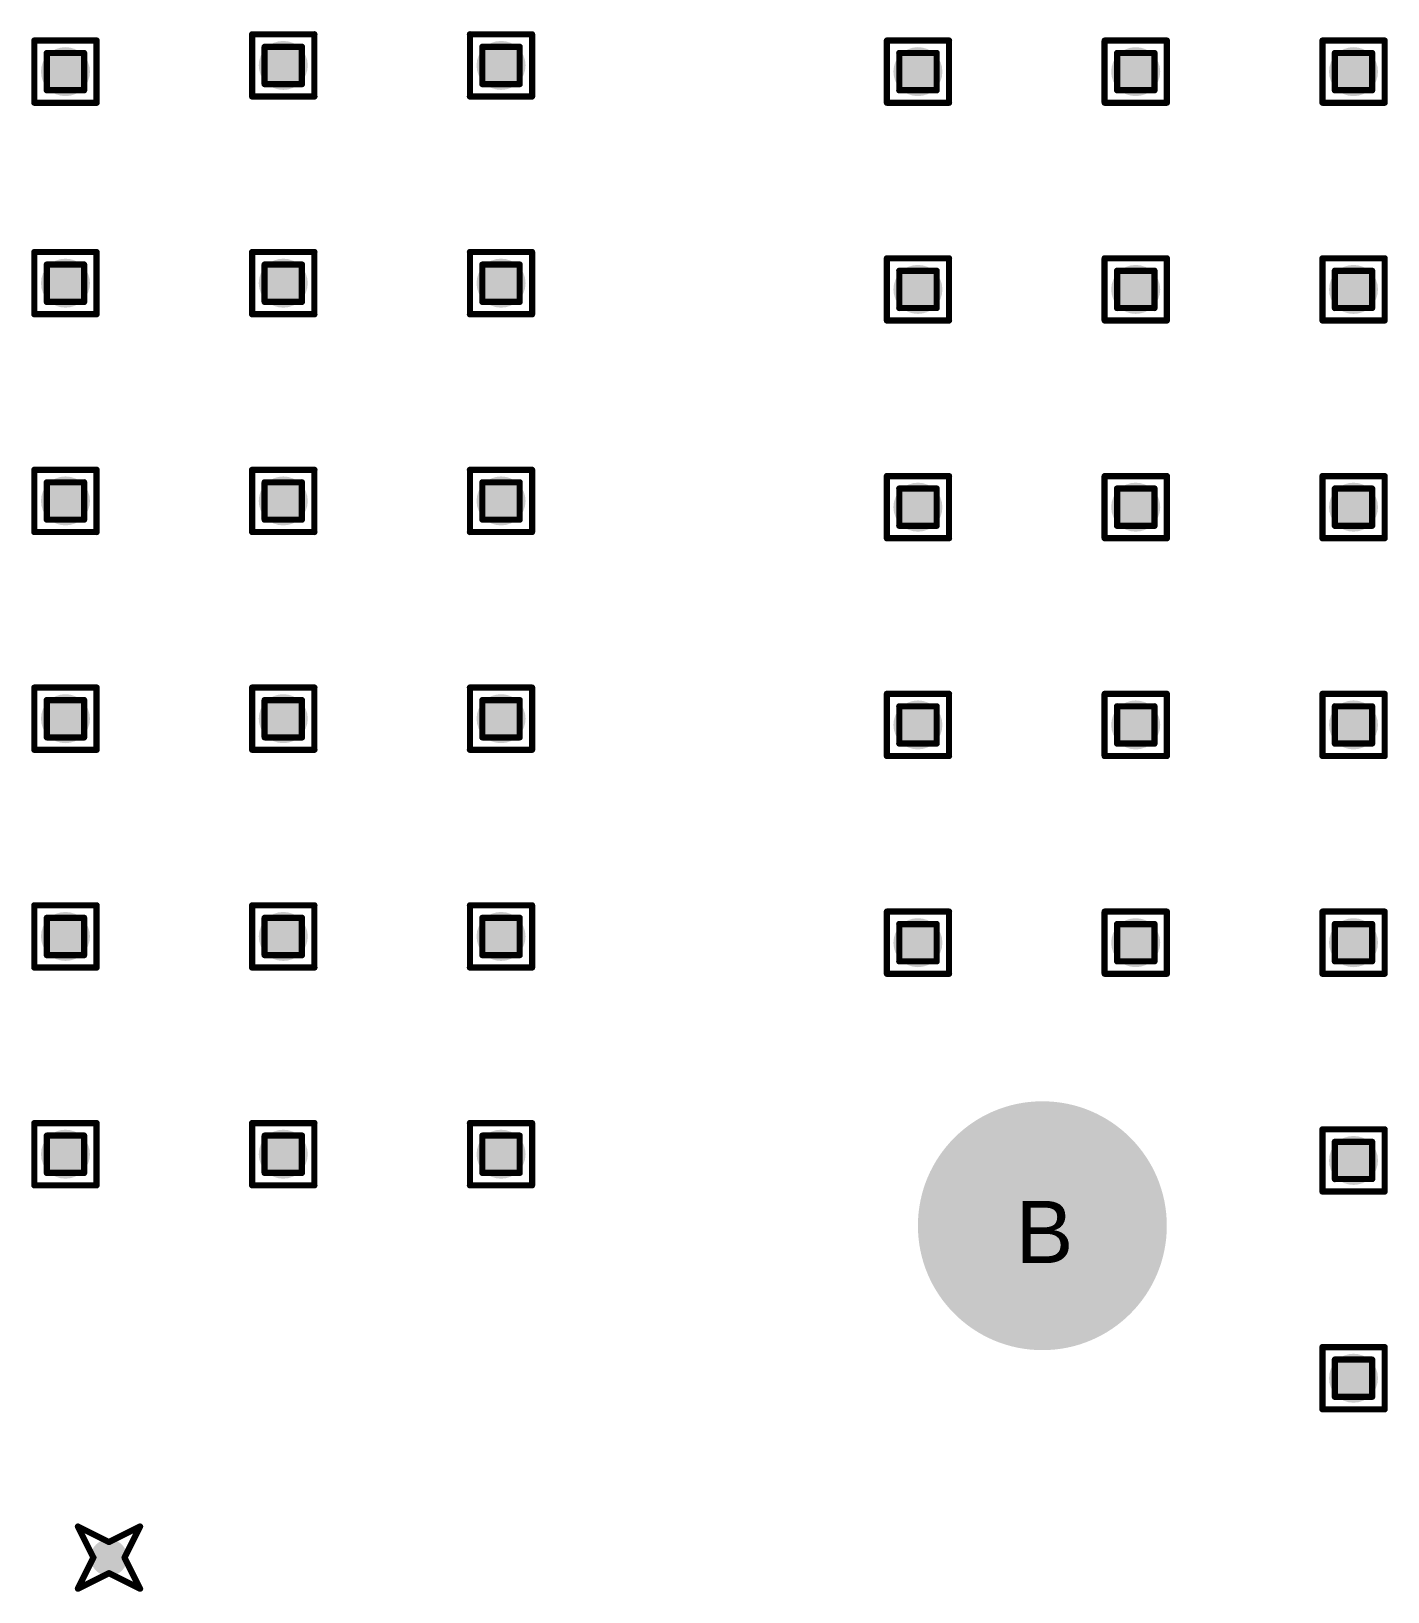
# Model space of a CAD drawing. Header units: millimetres. Extents: x -25 to 478, y -31 to 252.
# Drawn here: x 181 to 192.07, y 18.06 to 30.8 of the extents above; entities that cross this region are included whole.
import ezdxf

# ---------------------------------------------------------------- set-up
doc = ezdxf.new("R2010")
doc.units = ezdxf.units.MM
for name, color, linetype in [('DrillDrawing', 1, 'Continuous'), ('MultiLayer', 9, 'Continuous'), ('PadHoleLayer', 156, 'Continuous'), ('ViaHoleLayer', 16, 'Continuous')]:
    doc.layers.add(name, color=color, linetype=linetype)
doc.styles.add('Arial', font='', dxfattribs={"height": 0.2})
doc.styles.get('Arial').set_extended_font_data('Arial')

# ---------------------------------------------------------------- blocks, each defined once
blk = doc.blocks.new('KEYSTONE5001_942')
at = {"layer": 'MultiLayer'}
h = blk.add_hatch(color=9, dxfattribs=at)
edge = h.paths.add_edge_path()
edge.add_arc((0, 0), 1.016, 0, 360)
at = {"layer": 'PadHoleLayer'}
h = blk.add_hatch(color=156, dxfattribs=at)
edge = h.paths.add_edge_path()
edge.add_arc((0, 0), 0.508, 0, 360)

msp = doc.modelspace()

# ---------------------------------------------------------------- hatches: boundary and pattern name
at = {"layer": 'ViaHoleLayer'}
h = msp.add_hatch(color=16, dxfattribs=at)
edge = h.paths.add_edge_path()
edge.add_arc((183.058, 30.525), 0.2, 0, 360)
h = msp.add_hatch(color=16, dxfattribs=at)
edge = h.paths.add_edge_path()
edge.add_arc((184.836, 30.525), 0.2, 0, 360)
h = msp.add_hatch(color=16, dxfattribs=at)
edge = h.paths.add_edge_path()
edge.add_arc((181.28, 30.474), 0.2, 0, 360)
h = msp.add_hatch(color=16, dxfattribs=at)
edge = h.paths.add_edge_path()
edge.add_arc((188.239, 30.474), 0.2, 0, 360)
h = msp.add_hatch(color=16, dxfattribs=at)
edge = h.paths.add_edge_path()
edge.add_arc((190.017, 30.474), 0.2, 0, 360)
h = msp.add_hatch(color=16, dxfattribs=at)
edge = h.paths.add_edge_path()
edge.add_arc((191.795, 30.474), 0.2, 0, 360)
h = msp.add_hatch(color=16, dxfattribs=at)
edge = h.paths.add_edge_path()
edge.add_arc((181.28, 28.747), 0.2, 0, 360)
h = msp.add_hatch(color=16, dxfattribs=at)
edge = h.paths.add_edge_path()
edge.add_arc((183.058, 28.747), 0.2, 0, 360)
h = msp.add_hatch(color=16, dxfattribs=at)
edge = h.paths.add_edge_path()
edge.add_arc((184.836, 28.747), 0.2, 0, 360)
h = msp.add_hatch(color=16, dxfattribs=at)
edge = h.paths.add_edge_path()
edge.add_arc((188.239, 28.696), 0.2, 0, 360)
h = msp.add_hatch(color=16, dxfattribs=at)
edge = h.paths.add_edge_path()
edge.add_arc((190.017, 28.696), 0.2, 0, 360)
h = msp.add_hatch(color=16, dxfattribs=at)
edge = h.paths.add_edge_path()
edge.add_arc((191.795, 28.696), 0.2, 0, 360)
h = msp.add_hatch(color=16, dxfattribs=at)
edge = h.paths.add_edge_path()
edge.add_arc((181.28, 26.969), 0.2, 0, 360)
h = msp.add_hatch(color=16, dxfattribs=at)
edge = h.paths.add_edge_path()
edge.add_arc((183.058, 26.969), 0.2, 0, 360)
h = msp.add_hatch(color=16, dxfattribs=at)
edge = h.paths.add_edge_path()
edge.add_arc((184.836, 26.969), 0.2, 0, 360)
h = msp.add_hatch(color=16, dxfattribs=at)
edge = h.paths.add_edge_path()
edge.add_arc((188.239, 26.918), 0.2, 0, 360)
h = msp.add_hatch(color=16, dxfattribs=at)
edge = h.paths.add_edge_path()
edge.add_arc((190.017, 26.918), 0.2, 0, 360)
h = msp.add_hatch(color=16, dxfattribs=at)
edge = h.paths.add_edge_path()
edge.add_arc((191.795, 26.918), 0.2, 0, 360)
h = msp.add_hatch(color=16, dxfattribs=at)
edge = h.paths.add_edge_path()
edge.add_arc((181.28, 25.191), 0.2, 0, 360)
h = msp.add_hatch(color=16, dxfattribs=at)
edge = h.paths.add_edge_path()
edge.add_arc((183.058, 25.191), 0.2, 0, 360)
h = msp.add_hatch(color=16, dxfattribs=at)
edge = h.paths.add_edge_path()
edge.add_arc((184.836, 25.191), 0.2, 0, 360)
h = msp.add_hatch(color=16, dxfattribs=at)
edge = h.paths.add_edge_path()
edge.add_arc((188.239, 25.14), 0.2, 0, 360)
h = msp.add_hatch(color=16, dxfattribs=at)
edge = h.paths.add_edge_path()
edge.add_arc((190.017, 25.14), 0.2, 0, 360)
h = msp.add_hatch(color=16, dxfattribs=at)
edge = h.paths.add_edge_path()
edge.add_arc((191.795, 25.14), 0.2, 0, 360)
h = msp.add_hatch(color=16, dxfattribs=at)
edge = h.paths.add_edge_path()
edge.add_arc((181.28, 23.413), 0.2, 0, 360)
h = msp.add_hatch(color=16, dxfattribs=at)
edge = h.paths.add_edge_path()
edge.add_arc((183.058, 23.413), 0.2, 0, 360)
h = msp.add_hatch(color=16, dxfattribs=at)
edge = h.paths.add_edge_path()
edge.add_arc((184.836, 23.413), 0.2, 0, 360)
h = msp.add_hatch(color=16, dxfattribs=at)
edge = h.paths.add_edge_path()
edge.add_arc((188.239, 23.362), 0.2, 0, 360)
h = msp.add_hatch(color=16, dxfattribs=at)
edge = h.paths.add_edge_path()
edge.add_arc((190.017, 23.362), 0.2, 0, 360)
h = msp.add_hatch(color=16, dxfattribs=at)
edge = h.paths.add_edge_path()
edge.add_arc((191.795, 23.362), 0.2, 0, 360)
h = msp.add_hatch(color=16, dxfattribs=at)
edge = h.paths.add_edge_path()
edge.add_arc((181.28, 21.635), 0.2, 0, 360)
h = msp.add_hatch(color=16, dxfattribs=at)
edge = h.paths.add_edge_path()
edge.add_arc((183.058, 21.635), 0.2, 0, 360)
h = msp.add_hatch(color=16, dxfattribs=at)
edge = h.paths.add_edge_path()
edge.add_arc((184.836, 21.635), 0.2, 0, 360)
h = msp.add_hatch(color=16, dxfattribs=at)
edge = h.paths.add_edge_path()
edge.add_arc((191.795, 21.584), 0.2, 0, 360)
h = msp.add_hatch(color=16, dxfattribs=at)
edge = h.paths.add_edge_path()
edge.add_arc((191.795, 19.806), 0.2, 0, 360)
h = msp.add_hatch(color=16, dxfattribs=at)
edge = h.paths.add_edge_path()
edge.add_arc((181.635, 18.341), 0.15, 0, 360)

# ---------------------------------------------------------------- linework, layer by layer
at = {"layer": 'DrillDrawing', "const_width": 0.0508}
for points in [[(181.026, 30.728), (181.534, 30.728)], [(181.026, 30.22), (181.026, 30.728)], [(181.534, 30.22), (181.534, 30.728)], [(182.804, 30.779), (183.312, 30.779)], [(182.804, 30.271), (182.804, 30.779)], [(183.312, 30.271), (183.312, 30.779)], [(184.582, 30.779), (185.09, 30.779)], [(184.582, 30.271), (184.582, 30.779)], [(185.09, 30.271), (185.09, 30.779)], [(187.985, 30.728), (188.493, 30.728)], [(187.985, 30.22), (187.985, 30.728)], [(188.493, 30.22), (188.493, 30.728)], [(189.763, 30.728), (190.271, 30.728)], [(189.763, 30.22), (189.763, 30.728)], [(190.271, 30.22), (190.271, 30.728)], [(191.541, 30.728), (192.049, 30.728)], [(191.541, 30.22), (191.541, 30.728)], [(192.049, 30.22), (192.049, 30.728)], [(181.127, 30.626), (181.432, 30.626)], [(181.127, 30.322), (181.127, 30.626)], [(181.432, 30.322), (181.432, 30.626)], [(182.905, 30.677), (183.21, 30.677)], [(182.905, 30.372), (182.905, 30.677)], [(183.21, 30.372), (183.21, 30.677)], [(184.683, 30.677), (184.988, 30.677)], [(184.683, 30.372), (184.683, 30.677)], [(184.988, 30.372), (184.988, 30.677)], [(188.087, 30.626), (188.392, 30.626)], [(188.087, 30.322), (188.087, 30.626)], [(188.392, 30.322), (188.392, 30.626)], [(189.865, 30.626), (190.17, 30.626)], [(189.865, 30.322), (189.865, 30.626)], [(190.17, 30.322), (190.17, 30.626)], [(191.643, 30.626), (191.948, 30.626)], [(191.643, 30.322), (191.643, 30.626)], [(191.948, 30.322), (191.948, 30.626)], [(181.127, 30.322), (181.432, 30.322)], [(182.905, 30.372), (183.21, 30.372)], [(184.683, 30.372), (184.988, 30.372)], [(188.087, 30.322), (188.392, 30.322)], [(189.865, 30.322), (190.17, 30.322)], [(191.643, 30.322), (191.948, 30.322)], [(181.026, 30.22), (181.534, 30.22)], [(182.804, 30.271), (183.312, 30.271)], [(184.582, 30.271), (185.09, 30.271)], [(187.985, 30.22), (188.493, 30.22)], [(189.763, 30.22), (190.271, 30.22)], [(191.541, 30.22), (192.049, 30.22)], [(181.026, 29.001), (181.534, 29.001)], [(181.026, 28.493), (181.026, 29.001)], [(181.534, 28.493), (181.534, 29.001)], [(182.804, 29.001), (183.312, 29.001)], [(182.804, 28.493), (182.804, 29.001)], [(183.312, 28.493), (183.312, 29.001)], [(184.582, 29.001), (185.09, 29.001)], [(184.582, 28.493), (184.582, 29.001)], [(185.09, 28.493), (185.09, 29.001)], [(187.985, 28.95), (188.493, 28.95)], [(187.985, 28.442), (187.985, 28.95)], [(188.493, 28.442), (188.493, 28.95)], [(189.763, 28.95), (190.271, 28.95)], [(189.763, 28.442), (189.763, 28.95)], [(190.271, 28.442), (190.271, 28.95)], [(191.541, 28.95), (192.049, 28.95)], [(191.541, 28.442), (191.541, 28.95)], [(192.049, 28.442), (192.049, 28.95)], [(181.127, 28.899), (181.432, 28.899)], [(181.127, 28.594), (181.127, 28.899)], [(181.432, 28.594), (181.432, 28.899)], [(182.905, 28.899), (183.21, 28.899)], [(182.905, 28.594), (182.905, 28.899)], [(183.21, 28.594), (183.21, 28.899)], [(184.683, 28.899), (184.988, 28.899)], [(184.683, 28.594), (184.683, 28.899)], [(184.988, 28.594), (184.988, 28.899)], [(188.087, 28.848), (188.392, 28.848)], [(188.087, 28.544), (188.087, 28.848)], [(188.392, 28.544), (188.392, 28.848)], [(189.865, 28.848), (190.17, 28.848)], [(189.865, 28.544), (189.865, 28.848)], [(190.17, 28.544), (190.17, 28.848)], [(191.643, 28.848), (191.948, 28.848)], [(191.643, 28.544), (191.643, 28.848)], [(191.948, 28.544), (191.948, 28.848)], [(181.127, 28.594), (181.432, 28.594)], [(182.905, 28.594), (183.21, 28.594)], [(184.683, 28.594), (184.988, 28.594)], [(188.087, 28.544), (188.392, 28.544)], [(189.865, 28.544), (190.17, 28.544)], [(191.643, 28.544), (191.948, 28.544)], [(181.026, 28.493), (181.534, 28.493)], [(182.804, 28.493), (183.312, 28.493)], [(184.582, 28.493), (185.09, 28.493)], [(187.985, 28.442), (188.493, 28.442)], [(189.763, 28.442), (190.271, 28.442)], [(191.541, 28.442), (192.049, 28.442)], [(181.026, 27.223), (181.534, 27.223)], [(181.026, 26.715), (181.026, 27.223)], [(181.127, 27.121), (181.432, 27.121)], [(181.127, 26.816), (181.127, 27.121)], [(181.432, 26.816), (181.432, 27.121)], [(181.534, 26.715), (181.534, 27.223)], [(182.804, 27.223), (183.312, 27.223)], [(182.804, 26.715), (182.804, 27.223)], [(182.905, 27.121), (183.21, 27.121)], [(182.905, 26.816), (182.905, 27.121)], [(183.21, 26.816), (183.21, 27.121)], [(183.312, 26.715), (183.312, 27.223)], [(184.582, 27.223), (185.09, 27.223)], [(184.582, 26.715), (184.582, 27.223)], [(184.683, 27.121), (184.988, 27.121)], [(184.683, 26.816), (184.683, 27.121)], [(184.988, 26.816), (184.988, 27.121)], [(185.09, 26.715), (185.09, 27.223)], [(187.985, 27.172), (188.493, 27.172)], [(187.985, 26.664), (187.985, 27.172)], [(188.493, 26.664), (188.493, 27.172)], [(189.763, 27.172), (190.271, 27.172)], [(189.763, 26.664), (189.763, 27.172)], [(190.271, 26.664), (190.271, 27.172)], [(191.541, 27.172), (192.049, 27.172)], [(191.541, 26.664), (191.541, 27.172)], [(192.049, 26.664), (192.049, 27.172)], [(188.087, 27.07), (188.392, 27.07)], [(188.087, 26.766), (188.087, 27.07)], [(188.392, 26.766), (188.392, 27.07)], [(189.865, 27.07), (190.17, 27.07)], [(189.865, 26.766), (189.865, 27.07)], [(190.17, 26.766), (190.17, 27.07)], [(191.643, 27.07), (191.948, 27.07)], [(191.643, 26.766), (191.643, 27.07)], [(191.948, 26.766), (191.948, 27.07)], [(181.127, 26.816), (181.432, 26.816)], [(182.905, 26.816), (183.21, 26.816)], [(184.683, 26.816), (184.988, 26.816)], [(188.087, 26.766), (188.392, 26.766)], [(189.865, 26.766), (190.17, 26.766)], [(191.643, 26.766), (191.948, 26.766)], [(181.026, 26.715), (181.534, 26.715)], [(182.804, 26.715), (183.312, 26.715)], [(184.582, 26.715), (185.09, 26.715)], [(187.985, 26.664), (188.493, 26.664)], [(189.763, 26.664), (190.271, 26.664)], [(191.541, 26.664), (192.049, 26.664)], [(181.026, 25.445), (181.534, 25.445)], [(181.026, 24.937), (181.026, 25.445)], [(181.127, 25.343), (181.432, 25.343)], [(181.127, 25.038), (181.127, 25.343)], [(181.432, 25.038), (181.432, 25.343)], [(181.534, 24.937), (181.534, 25.445)], [(182.804, 25.445), (183.312, 25.445)], [(182.804, 24.937), (182.804, 25.445)], [(182.905, 25.343), (183.21, 25.343)], [(182.905, 25.038), (182.905, 25.343)], [(183.21, 25.038), (183.21, 25.343)], [(183.312, 24.937), (183.312, 25.445)], [(184.582, 25.445), (185.09, 25.445)], [(184.582, 24.937), (184.582, 25.445)], [(184.683, 25.343), (184.988, 25.343)], [(184.683, 25.038), (184.683, 25.343)], [(184.988, 25.038), (184.988, 25.343)], [(185.09, 24.937), (185.09, 25.445)], [(187.985, 25.394), (188.493, 25.394)], [(187.985, 24.886), (187.985, 25.394)], [(188.493, 24.886), (188.493, 25.394)], [(189.763, 25.394), (190.271, 25.394)], [(189.763, 24.886), (189.763, 25.394)], [(190.271, 24.886), (190.271, 25.394)], [(191.541, 25.394), (192.049, 25.394)], [(191.541, 24.886), (191.541, 25.394)], [(192.049, 24.886), (192.049, 25.394)], [(188.087, 25.292), (188.392, 25.292)], [(188.087, 24.988), (188.087, 25.292)], [(188.392, 24.988), (188.392, 25.292)], [(189.865, 25.292), (190.17, 25.292)], [(189.865, 24.988), (189.865, 25.292)], [(190.17, 24.988), (190.17, 25.292)], [(191.643, 25.292), (191.948, 25.292)], [(191.643, 24.988), (191.643, 25.292)], [(191.948, 24.988), (191.948, 25.292)], [(181.127, 25.038), (181.432, 25.038)], [(182.905, 25.038), (183.21, 25.038)], [(184.683, 25.038), (184.988, 25.038)], [(188.087, 24.988), (188.392, 24.988)], [(189.865, 24.988), (190.17, 24.988)], [(191.643, 24.988), (191.948, 24.988)], [(181.026, 24.937), (181.534, 24.937)], [(182.804, 24.937), (183.312, 24.937)], [(184.582, 24.937), (185.09, 24.937)], [(187.985, 24.886), (188.493, 24.886)], [(189.763, 24.886), (190.271, 24.886)], [(191.541, 24.886), (192.049, 24.886)], [(181.026, 23.667), (181.534, 23.667)], [(181.026, 23.159), (181.026, 23.667)], [(181.127, 23.565), (181.432, 23.565)], [(181.127, 23.26), (181.127, 23.565)], [(181.432, 23.26), (181.432, 23.565)], [(181.534, 23.159), (181.534, 23.667)], [(182.804, 23.667), (183.312, 23.667)], [(182.804, 23.159), (182.804, 23.667)], [(182.905, 23.565), (183.21, 23.565)], [(182.905, 23.26), (182.905, 23.565)], [(183.21, 23.26), (183.21, 23.565)], [(183.312, 23.159), (183.312, 23.667)], [(184.582, 23.667), (185.09, 23.667)], [(184.582, 23.159), (184.582, 23.667)], [(184.683, 23.565), (184.988, 23.565)], [(184.683, 23.26), (184.683, 23.565)], [(184.988, 23.26), (184.988, 23.565)], [(185.09, 23.159), (185.09, 23.667)], [(187.985, 23.616), (188.493, 23.616)], [(187.985, 23.108), (187.985, 23.616)], [(188.493, 23.108), (188.493, 23.616)], [(189.763, 23.616), (190.271, 23.616)], [(189.763, 23.108), (189.763, 23.616)], [(190.271, 23.108), (190.271, 23.616)], [(191.541, 23.616), (192.049, 23.616)], [(191.541, 23.108), (191.541, 23.616)], [(192.049, 23.108), (192.049, 23.616)], [(188.087, 23.514), (188.392, 23.514)], [(188.087, 23.21), (188.087, 23.514)], [(188.392, 23.21), (188.392, 23.514)], [(189.865, 23.514), (190.17, 23.514)], [(189.865, 23.21), (189.865, 23.514)], [(190.17, 23.21), (190.17, 23.514)], [(191.643, 23.514), (191.948, 23.514)], [(191.643, 23.21), (191.643, 23.514)], [(191.948, 23.21), (191.948, 23.514)], [(181.127, 23.26), (181.432, 23.26)], [(182.905, 23.26), (183.21, 23.26)], [(184.683, 23.26), (184.988, 23.26)], [(188.087, 23.21), (188.392, 23.21)], [(189.865, 23.21), (190.17, 23.21)], [(191.643, 23.21), (191.948, 23.21)], [(181.026, 23.159), (181.534, 23.159)], [(182.804, 23.159), (183.312, 23.159)], [(184.582, 23.159), (185.09, 23.159)], [(187.985, 23.108), (188.493, 23.108)], [(189.763, 23.108), (190.271, 23.108)], [(191.541, 23.108), (192.049, 23.108)], [(181.026, 21.889), (181.534, 21.889)], [(181.026, 21.381), (181.026, 21.889)], [(181.127, 21.787), (181.432, 21.787)], [(181.127, 21.482), (181.127, 21.787)], [(181.432, 21.482), (181.432, 21.787)], [(181.534, 21.381), (181.534, 21.889)], [(182.804, 21.889), (183.312, 21.889)], [(182.804, 21.381), (182.804, 21.889)], [(182.905, 21.787), (183.21, 21.787)], [(182.905, 21.482), (182.905, 21.787)], [(183.21, 21.482), (183.21, 21.787)], [(183.312, 21.381), (183.312, 21.889)], [(184.582, 21.889), (185.09, 21.889)], [(184.582, 21.381), (184.582, 21.889)], [(184.683, 21.787), (184.988, 21.787)], [(184.683, 21.482), (184.683, 21.787)], [(184.988, 21.482), (184.988, 21.787)], [(185.09, 21.381), (185.09, 21.889)], [(191.541, 21.838), (192.049, 21.838)], [(191.541, 21.33), (191.541, 21.838)], [(192.049, 21.33), (192.049, 21.838)], [(191.643, 21.736), (191.948, 21.736)], [(191.643, 21.432), (191.643, 21.736)], [(191.948, 21.432), (191.948, 21.736)], [(181.127, 21.482), (181.432, 21.482)], [(182.905, 21.482), (183.21, 21.482)], [(184.683, 21.482), (184.988, 21.482)], [(191.643, 21.432), (191.948, 21.432)], [(181.026, 21.381), (181.534, 21.381)], [(182.804, 21.381), (183.312, 21.381)], [(184.582, 21.381), (185.09, 21.381)], [(191.541, 21.33), (192.049, 21.33)], [(191.541, 20.06), (192.049, 20.06)], [(191.541, 19.552), (191.541, 20.06)], [(192.049, 19.552), (192.049, 20.06)], [(191.643, 19.958), (191.948, 19.958)], [(191.643, 19.654), (191.643, 19.958)], [(191.948, 19.654), (191.948, 19.958)], [(191.643, 19.654), (191.948, 19.654)], [(191.541, 19.552), (192.049, 19.552)], [(181.381, 18.595), (181.635, 18.468)], [(181.381, 18.595), (181.508, 18.341)], [(181.635, 18.468), (181.889, 18.595)], [(181.762, 18.341), (181.889, 18.595)], [(181.381, 18.087), (181.508, 18.341)], [(181.762, 18.341), (181.889, 18.087)], [(181.381, 18.087), (181.635, 18.214)], [(181.635, 18.214), (181.889, 18.087)]]:
    msp.add_lwpolyline(points, dxfattribs=at)
at = {"layer": 'DrillDrawing', "const_width": 0.0254}
for points in [[(181.013, 30.728, 1), (181.038, 30.728, 1)], [(181.013, 30.728, 1), (181.038, 30.728, 1)], [(181.521, 30.728, 1), (181.547, 30.728, 1)], [(181.521, 30.728, 1), (181.547, 30.728, 1)], [(182.791, 30.779, 1), (182.816, 30.779, 1)], [(182.791, 30.779, 1), (182.816, 30.779, 1)], [(183.299, 30.779, 1), (183.325, 30.779, 1)], [(183.299, 30.779, 1), (183.325, 30.779, 1)], [(184.569, 30.779, 1), (184.595, 30.779, 1)], [(184.569, 30.779, 1), (184.595, 30.779, 1)], [(185.077, 30.779, 1), (185.102, 30.779, 1)], [(185.077, 30.779, 1), (185.102, 30.779, 1)], [(187.973, 30.728, 1), (187.998, 30.728, 1)], [(187.973, 30.728, 1), (187.998, 30.728, 1)], [(188.481, 30.728, 1), (188.506, 30.728, 1)], [(188.481, 30.728, 1), (188.506, 30.728, 1)], [(189.751, 30.728, 1), (189.776, 30.728, 1)], [(189.751, 30.728, 1), (189.776, 30.728, 1)], [(190.259, 30.728, 1), (190.284, 30.728, 1)], [(190.259, 30.728, 1), (190.284, 30.728, 1)], [(191.529, 30.728, 1), (191.554, 30.728, 1)], [(191.529, 30.728, 1), (191.554, 30.728, 1)], [(192.037, 30.728, 1), (192.062, 30.728, 1)], [(192.037, 30.728, 1), (192.062, 30.728, 1)], [(181.115, 30.626, 1), (181.14, 30.626, 1)], [(181.115, 30.626, 1), (181.14, 30.626, 1)], [(181.419, 30.626, 1), (181.445, 30.626, 1)], [(181.419, 30.626, 1), (181.445, 30.626, 1)], [(182.893, 30.677, 1), (182.918, 30.677, 1)], [(182.893, 30.677, 1), (182.918, 30.677, 1)], [(183.197, 30.677, 1), (183.223, 30.677, 1)], [(183.197, 30.677, 1), (183.223, 30.677, 1)], [(184.671, 30.677, 1), (184.696, 30.677, 1)], [(184.671, 30.677, 1), (184.696, 30.677, 1)], [(184.976, 30.677, 1), (185.001, 30.677, 1)], [(184.976, 30.677, 1), (185.001, 30.677, 1)], [(188.074, 30.626, 1), (188.1, 30.626, 1)], [(188.074, 30.626, 1), (188.1, 30.626, 1)], [(188.379, 30.626, 1), (188.405, 30.626, 1)], [(188.379, 30.626, 1), (188.405, 30.626, 1)], [(189.852, 30.626, 1), (189.878, 30.626, 1)], [(189.852, 30.626, 1), (189.878, 30.626, 1)], [(190.157, 30.626, 1), (190.183, 30.626, 1)], [(190.157, 30.626, 1), (190.183, 30.626, 1)], [(191.63, 30.626, 1), (191.656, 30.626, 1)], [(191.63, 30.626, 1), (191.656, 30.626, 1)], [(191.935, 30.626, 1), (191.96, 30.626, 1)], [(191.935, 30.626, 1), (191.96, 30.626, 1)], [(181.115, 30.322, 1), (181.14, 30.322, 1)], [(181.115, 30.322, 1), (181.14, 30.322, 1)], [(181.419, 30.322, 1), (181.445, 30.322, 1)], [(181.419, 30.322, 1), (181.445, 30.322, 1)], [(182.893, 30.372, 1), (182.918, 30.372, 1)], [(182.893, 30.372, 1), (182.918, 30.372, 1)], [(183.197, 30.372, 1), (183.223, 30.372, 1)], [(183.197, 30.372, 1), (183.223, 30.372, 1)], [(184.671, 30.372, 1), (184.696, 30.372, 1)], [(184.671, 30.372, 1), (184.696, 30.372, 1)], [(184.976, 30.372, 1), (185.001, 30.372, 1)], [(184.976, 30.372, 1), (185.001, 30.372, 1)], [(188.074, 30.322, 1), (188.1, 30.322, 1)], [(188.074, 30.322, 1), (188.1, 30.322, 1)], [(188.379, 30.322, 1), (188.405, 30.322, 1)], [(188.379, 30.322, 1), (188.405, 30.322, 1)], [(189.852, 30.322, 1), (189.878, 30.322, 1)], [(189.852, 30.322, 1), (189.878, 30.322, 1)], [(190.157, 30.322, 1), (190.183, 30.322, 1)], [(190.157, 30.322, 1), (190.183, 30.322, 1)], [(191.63, 30.322, 1), (191.656, 30.322, 1)], [(191.63, 30.322, 1), (191.656, 30.322, 1)], [(191.935, 30.322, 1), (191.96, 30.322, 1)], [(191.935, 30.322, 1), (191.96, 30.322, 1)], [(181.013, 30.22, 1), (181.038, 30.22, 1)], [(181.013, 30.22, 1), (181.038, 30.22, 1)], [(181.521, 30.22, 1), (181.547, 30.22, 1)], [(181.521, 30.22, 1), (181.547, 30.22, 1)], [(182.791, 30.271, 1), (182.816, 30.271, 1)], [(182.791, 30.271, 1), (182.816, 30.271, 1)], [(183.299, 30.271, 1), (183.325, 30.271, 1)], [(183.299, 30.271, 1), (183.325, 30.271, 1)], [(184.569, 30.271, 1), (184.595, 30.271, 1)], [(184.569, 30.271, 1), (184.595, 30.271, 1)], [(185.077, 30.271, 1), (185.102, 30.271, 1)], [(185.077, 30.271, 1), (185.102, 30.271, 1)], [(187.973, 30.22, 1), (187.998, 30.22, 1)], [(187.973, 30.22, 1), (187.998, 30.22, 1)], [(188.481, 30.22, 1), (188.506, 30.22, 1)], [(188.481, 30.22, 1), (188.506, 30.22, 1)], [(189.751, 30.22, 1), (189.776, 30.22, 1)], [(189.751, 30.22, 1), (189.776, 30.22, 1)], [(190.259, 30.22, 1), (190.284, 30.22, 1)], [(190.259, 30.22, 1), (190.284, 30.22, 1)], [(191.529, 30.22, 1), (191.554, 30.22, 1)], [(191.529, 30.22, 1), (191.554, 30.22, 1)], [(192.037, 30.22, 1), (192.062, 30.22, 1)], [(192.037, 30.22, 1), (192.062, 30.22, 1)], [(181.013, 29.001, 1), (181.038, 29.001, 1)], [(181.013, 29.001, 1), (181.038, 29.001, 1)], [(181.521, 29.001, 1), (181.547, 29.001, 1)], [(181.521, 29.001, 1), (181.547, 29.001, 1)], [(182.791, 29.001, 1), (182.816, 29.001, 1)], [(182.791, 29.001, 1), (182.816, 29.001, 1)], [(183.299, 29.001, 1), (183.325, 29.001, 1)], [(183.299, 29.001, 1), (183.325, 29.001, 1)], [(184.569, 29.001, 1), (184.595, 29.001, 1)], [(184.569, 29.001, 1), (184.595, 29.001, 1)], [(185.077, 29.001, 1), (185.102, 29.001, 1)], [(185.077, 29.001, 1), (185.102, 29.001, 1)], [(187.973, 28.95, 1), (187.998, 28.95, 1)], [(187.973, 28.95, 1), (187.998, 28.95, 1)], [(188.481, 28.95, 1), (188.506, 28.95, 1)], [(188.481, 28.95, 1), (188.506, 28.95, 1)], [(189.751, 28.95, 1), (189.776, 28.95, 1)], [(189.751, 28.95, 1), (189.776, 28.95, 1)], [(190.259, 28.95, 1), (190.284, 28.95, 1)], [(190.259, 28.95, 1), (190.284, 28.95, 1)], [(191.529, 28.95, 1), (191.554, 28.95, 1)], [(191.529, 28.95, 1), (191.554, 28.95, 1)], [(192.037, 28.95, 1), (192.062, 28.95, 1)], [(192.037, 28.95, 1), (192.062, 28.95, 1)], [(181.115, 28.899, 1), (181.14, 28.899, 1)], [(181.115, 28.899, 1), (181.14, 28.899, 1)], [(181.419, 28.899, 1), (181.445, 28.899, 1)], [(181.419, 28.899, 1), (181.445, 28.899, 1)], [(182.893, 28.899, 1), (182.918, 28.899, 1)], [(182.893, 28.899, 1), (182.918, 28.899, 1)], [(183.197, 28.899, 1), (183.223, 28.899, 1)], [(183.197, 28.899, 1), (183.223, 28.899, 1)], [(184.671, 28.899, 1), (184.696, 28.899, 1)], [(184.671, 28.899, 1), (184.696, 28.899, 1)], [(184.976, 28.899, 1), (185.001, 28.899, 1)], [(184.976, 28.899, 1), (185.001, 28.899, 1)], [(188.074, 28.848, 1), (188.1, 28.848, 1)], [(188.074, 28.848, 1), (188.1, 28.848, 1)], [(188.379, 28.848, 1), (188.405, 28.848, 1)], [(188.379, 28.848, 1), (188.405, 28.848, 1)], [(189.852, 28.848, 1), (189.878, 28.848, 1)], [(189.852, 28.848, 1), (189.878, 28.848, 1)], [(190.157, 28.848, 1), (190.183, 28.848, 1)], [(190.157, 28.848, 1), (190.183, 28.848, 1)], [(191.63, 28.848, 1), (191.656, 28.848, 1)], [(191.63, 28.848, 1), (191.656, 28.848, 1)], [(191.935, 28.848, 1), (191.96, 28.848, 1)], [(191.935, 28.848, 1), (191.96, 28.848, 1)], [(181.115, 28.594, 1), (181.14, 28.594, 1)], [(181.115, 28.594, 1), (181.14, 28.594, 1)], [(181.419, 28.594, 1), (181.445, 28.594, 1)], [(181.419, 28.594, 1), (181.445, 28.594, 1)], [(182.893, 28.594, 1), (182.918, 28.594, 1)], [(182.893, 28.594, 1), (182.918, 28.594, 1)], [(183.197, 28.594, 1), (183.223, 28.594, 1)], [(183.197, 28.594, 1), (183.223, 28.594, 1)], [(184.671, 28.594, 1), (184.696, 28.594, 1)], [(184.671, 28.594, 1), (184.696, 28.594, 1)], [(184.976, 28.594, 1), (185.001, 28.594, 1)], [(184.976, 28.594, 1), (185.001, 28.594, 1)], [(188.074, 28.544, 1), (188.1, 28.544, 1)], [(188.074, 28.544, 1), (188.1, 28.544, 1)], [(188.379, 28.544, 1), (188.405, 28.544, 1)], [(188.379, 28.544, 1), (188.405, 28.544, 1)], [(189.852, 28.544, 1), (189.878, 28.544, 1)], [(189.852, 28.544, 1), (189.878, 28.544, 1)], [(190.157, 28.544, 1), (190.183, 28.544, 1)], [(190.157, 28.544, 1), (190.183, 28.544, 1)], [(191.63, 28.544, 1), (191.656, 28.544, 1)], [(191.63, 28.544, 1), (191.656, 28.544, 1)], [(191.935, 28.544, 1), (191.96, 28.544, 1)], [(191.935, 28.544, 1), (191.96, 28.544, 1)], [(181.013, 28.493, 1), (181.038, 28.493, 1)], [(181.013, 28.493, 1), (181.038, 28.493, 1)], [(181.521, 28.493, 1), (181.547, 28.493, 1)], [(181.521, 28.493, 1), (181.547, 28.493, 1)], [(182.791, 28.493, 1), (182.816, 28.493, 1)], [(182.791, 28.493, 1), (182.816, 28.493, 1)], [(183.299, 28.493, 1), (183.325, 28.493, 1)], [(183.299, 28.493, 1), (183.325, 28.493, 1)], [(184.569, 28.493, 1), (184.595, 28.493, 1)], [(184.569, 28.493, 1), (184.595, 28.493, 1)], [(185.077, 28.493, 1), (185.102, 28.493, 1)], [(185.077, 28.493, 1), (185.102, 28.493, 1)], [(187.973, 28.442, 1), (187.998, 28.442, 1)], [(187.973, 28.442, 1), (187.998, 28.442, 1)], [(188.481, 28.442, 1), (188.506, 28.442, 1)], [(188.481, 28.442, 1), (188.506, 28.442, 1)], [(189.751, 28.442, 1), (189.776, 28.442, 1)], [(189.751, 28.442, 1), (189.776, 28.442, 1)], [(190.259, 28.442, 1), (190.284, 28.442, 1)], [(190.259, 28.442, 1), (190.284, 28.442, 1)], [(191.529, 28.442, 1), (191.554, 28.442, 1)], [(191.529, 28.442, 1), (191.554, 28.442, 1)], [(192.037, 28.442, 1), (192.062, 28.442, 1)], [(192.037, 28.442, 1), (192.062, 28.442, 1)], [(181.013, 27.223, 1), (181.038, 27.223, 1)], [(181.013, 27.223, 1), (181.038, 27.223, 1)], [(181.115, 27.121, 1), (181.14, 27.121, 1)], [(181.115, 27.121, 1), (181.14, 27.121, 1)], [(181.419, 27.121, 1), (181.445, 27.121, 1)], [(181.419, 27.121, 1), (181.445, 27.121, 1)], [(181.521, 27.223, 1), (181.547, 27.223, 1)], [(181.521, 27.223, 1), (181.547, 27.223, 1)], [(182.791, 27.223, 1), (182.816, 27.223, 1)], [(182.791, 27.223, 1), (182.816, 27.223, 1)], [(182.893, 27.121, 1), (182.918, 27.121, 1)], [(182.893, 27.121, 1), (182.918, 27.121, 1)], [(183.197, 27.121, 1), (183.223, 27.121, 1)], [(183.197, 27.121, 1), (183.223, 27.121, 1)], [(183.299, 27.223, 1), (183.325, 27.223, 1)], [(183.299, 27.223, 1), (183.325, 27.223, 1)], [(184.569, 27.223, 1), (184.595, 27.223, 1)], [(184.569, 27.223, 1), (184.595, 27.223, 1)], [(184.671, 27.121, 1), (184.696, 27.121, 1)], [(184.671, 27.121, 1), (184.696, 27.121, 1)], [(184.976, 27.121, 1), (185.001, 27.121, 1)], [(184.976, 27.121, 1), (185.001, 27.121, 1)], [(185.077, 27.223, 1), (185.102, 27.223, 1)], [(185.077, 27.223, 1), (185.102, 27.223, 1)], [(187.973, 27.172, 1), (187.998, 27.172, 1)], [(187.973, 27.172, 1), (187.998, 27.172, 1)], [(188.481, 27.172, 1), (188.506, 27.172, 1)], [(188.481, 27.172, 1), (188.506, 27.172, 1)], [(189.751, 27.172, 1), (189.776, 27.172, 1)], [(189.751, 27.172, 1), (189.776, 27.172, 1)], [(190.259, 27.172, 1), (190.284, 27.172, 1)], [(190.259, 27.172, 1), (190.284, 27.172, 1)], [(191.529, 27.172, 1), (191.554, 27.172, 1)], [(191.529, 27.172, 1), (191.554, 27.172, 1)], [(192.037, 27.172, 1), (192.062, 27.172, 1)], [(192.037, 27.172, 1), (192.062, 27.172, 1)], [(188.074, 27.07, 1), (188.1, 27.07, 1)], [(188.074, 27.07, 1), (188.1, 27.07, 1)], [(188.379, 27.07, 1), (188.405, 27.07, 1)], [(188.379, 27.07, 1), (188.405, 27.07, 1)], [(189.852, 27.07, 1), (189.878, 27.07, 1)], [(189.852, 27.07, 1), (189.878, 27.07, 1)], [(190.157, 27.07, 1), (190.183, 27.07, 1)], [(190.157, 27.07, 1), (190.183, 27.07, 1)], [(191.63, 27.07, 1), (191.656, 27.07, 1)], [(191.63, 27.07, 1), (191.656, 27.07, 1)], [(191.935, 27.07, 1), (191.96, 27.07, 1)], [(191.935, 27.07, 1), (191.96, 27.07, 1)], [(181.115, 26.816, 1), (181.14, 26.816, 1)], [(181.115, 26.816, 1), (181.14, 26.816, 1)], [(181.419, 26.816, 1), (181.445, 26.816, 1)], [(181.419, 26.816, 1), (181.445, 26.816, 1)], [(182.893, 26.816, 1), (182.918, 26.816, 1)], [(182.893, 26.816, 1), (182.918, 26.816, 1)], [(183.197, 26.816, 1), (183.223, 26.816, 1)], [(183.197, 26.816, 1), (183.223, 26.816, 1)], [(184.671, 26.816, 1), (184.696, 26.816, 1)], [(184.671, 26.816, 1), (184.696, 26.816, 1)], [(184.976, 26.816, 1), (185.001, 26.816, 1)], [(184.976, 26.816, 1), (185.001, 26.816, 1)], [(188.074, 26.766, 1), (188.1, 26.766, 1)], [(188.074, 26.766, 1), (188.1, 26.766, 1)], [(188.379, 26.766, 1), (188.405, 26.766, 1)], [(188.379, 26.766, 1), (188.405, 26.766, 1)], [(189.852, 26.766, 1), (189.878, 26.766, 1)], [(189.852, 26.766, 1), (189.878, 26.766, 1)], [(190.157, 26.766, 1), (190.183, 26.766, 1)], [(190.157, 26.766, 1), (190.183, 26.766, 1)], [(191.63, 26.766, 1), (191.656, 26.766, 1)], [(191.63, 26.766, 1), (191.656, 26.766, 1)], [(191.935, 26.766, 1), (191.96, 26.766, 1)], [(191.935, 26.766, 1), (191.96, 26.766, 1)], [(181.013, 26.715, 1), (181.038, 26.715, 1)], [(181.013, 26.715, 1), (181.038, 26.715, 1)], [(181.521, 26.715, 1), (181.547, 26.715, 1)], [(181.521, 26.715, 1), (181.547, 26.715, 1)], [(182.791, 26.715, 1), (182.816, 26.715, 1)], [(182.791, 26.715, 1), (182.816, 26.715, 1)], [(183.299, 26.715, 1), (183.325, 26.715, 1)], [(183.299, 26.715, 1), (183.325, 26.715, 1)], [(184.569, 26.715, 1), (184.595, 26.715, 1)], [(184.569, 26.715, 1), (184.595, 26.715, 1)], [(185.077, 26.715, 1), (185.102, 26.715, 1)], [(185.077, 26.715, 1), (185.102, 26.715, 1)], [(187.973, 26.664, 1), (187.998, 26.664, 1)], [(187.973, 26.664, 1), (187.998, 26.664, 1)], [(188.481, 26.664, 1), (188.506, 26.664, 1)], [(188.481, 26.664, 1), (188.506, 26.664, 1)], [(189.751, 26.664, 1), (189.776, 26.664, 1)], [(189.751, 26.664, 1), (189.776, 26.664, 1)], [(190.259, 26.664, 1), (190.284, 26.664, 1)], [(190.259, 26.664, 1), (190.284, 26.664, 1)], [(191.529, 26.664, 1), (191.554, 26.664, 1)], [(191.529, 26.664, 1), (191.554, 26.664, 1)], [(192.037, 26.664, 1), (192.062, 26.664, 1)], [(192.037, 26.664, 1), (192.062, 26.664, 1)], [(181.013, 25.445, 1), (181.038, 25.445, 1)], [(181.013, 25.445, 1), (181.038, 25.445, 1)], [(181.115, 25.343, 1), (181.14, 25.343, 1)], [(181.115, 25.343, 1), (181.14, 25.343, 1)], [(181.419, 25.343, 1), (181.445, 25.343, 1)], [(181.419, 25.343, 1), (181.445, 25.343, 1)], [(181.521, 25.445, 1), (181.547, 25.445, 1)], [(181.521, 25.445, 1), (181.547, 25.445, 1)], [(182.791, 25.445, 1), (182.816, 25.445, 1)], [(182.791, 25.445, 1), (182.816, 25.445, 1)], [(182.893, 25.343, 1), (182.918, 25.343, 1)], [(182.893, 25.343, 1), (182.918, 25.343, 1)], [(183.197, 25.343, 1), (183.223, 25.343, 1)], [(183.197, 25.343, 1), (183.223, 25.343, 1)], [(183.299, 25.445, 1), (183.325, 25.445, 1)], [(183.299, 25.445, 1), (183.325, 25.445, 1)], [(184.569, 25.445, 1), (184.595, 25.445, 1)], [(184.569, 25.445, 1), (184.595, 25.445, 1)], [(184.671, 25.343, 1), (184.696, 25.343, 1)], [(184.671, 25.343, 1), (184.696, 25.343, 1)], [(184.976, 25.343, 1), (185.001, 25.343, 1)], [(184.976, 25.343, 1), (185.001, 25.343, 1)], [(185.077, 25.445, 1), (185.102, 25.445, 1)], [(185.077, 25.445, 1), (185.102, 25.445, 1)], [(187.973, 25.394, 1), (187.998, 25.394, 1)], [(187.973, 25.394, 1), (187.998, 25.394, 1)], [(188.481, 25.394, 1), (188.506, 25.394, 1)], [(188.481, 25.394, 1), (188.506, 25.394, 1)], [(189.751, 25.394, 1), (189.776, 25.394, 1)], [(189.751, 25.394, 1), (189.776, 25.394, 1)], [(190.259, 25.394, 1), (190.284, 25.394, 1)], [(190.259, 25.394, 1), (190.284, 25.394, 1)], [(191.529, 25.394, 1), (191.554, 25.394, 1)], [(191.529, 25.394, 1), (191.554, 25.394, 1)], [(192.037, 25.394, 1), (192.062, 25.394, 1)], [(192.037, 25.394, 1), (192.062, 25.394, 1)], [(188.074, 25.292, 1), (188.1, 25.292, 1)], [(188.074, 25.292, 1), (188.1, 25.292, 1)], [(188.379, 25.292, 1), (188.405, 25.292, 1)], [(188.379, 25.292, 1), (188.405, 25.292, 1)], [(189.852, 25.292, 1), (189.878, 25.292, 1)], [(189.852, 25.292, 1), (189.878, 25.292, 1)], [(190.157, 25.292, 1), (190.183, 25.292, 1)], [(190.157, 25.292, 1), (190.183, 25.292, 1)], [(191.63, 25.292, 1), (191.656, 25.292, 1)], [(191.63, 25.292, 1), (191.656, 25.292, 1)], [(191.935, 25.292, 1), (191.96, 25.292, 1)], [(191.935, 25.292, 1), (191.96, 25.292, 1)], [(181.115, 25.038, 1), (181.14, 25.038, 1)], [(181.115, 25.038, 1), (181.14, 25.038, 1)], [(181.419, 25.038, 1), (181.445, 25.038, 1)], [(181.419, 25.038, 1), (181.445, 25.038, 1)], [(182.893, 25.038, 1), (182.918, 25.038, 1)], [(182.893, 25.038, 1), (182.918, 25.038, 1)], [(183.197, 25.038, 1), (183.223, 25.038, 1)], [(183.197, 25.038, 1), (183.223, 25.038, 1)], [(184.671, 25.038, 1), (184.696, 25.038, 1)], [(184.671, 25.038, 1), (184.696, 25.038, 1)], [(184.976, 25.038, 1), (185.001, 25.038, 1)], [(184.976, 25.038, 1), (185.001, 25.038, 1)], [(188.074, 24.988, 1), (188.1, 24.988, 1)], [(188.074, 24.988, 1), (188.1, 24.988, 1)], [(188.379, 24.988, 1), (188.405, 24.988, 1)], [(188.379, 24.988, 1), (188.405, 24.988, 1)], [(189.852, 24.988, 1), (189.878, 24.988, 1)], [(189.852, 24.988, 1), (189.878, 24.988, 1)], [(190.157, 24.988, 1), (190.183, 24.988, 1)], [(190.157, 24.988, 1), (190.183, 24.988, 1)], [(191.63, 24.988, 1), (191.656, 24.988, 1)], [(191.63, 24.988, 1), (191.656, 24.988, 1)], [(191.935, 24.988, 1), (191.96, 24.988, 1)], [(191.935, 24.988, 1), (191.96, 24.988, 1)], [(181.013, 24.937, 1), (181.038, 24.937, 1)], [(181.013, 24.937, 1), (181.038, 24.937, 1)], [(181.521, 24.937, 1), (181.547, 24.937, 1)], [(181.521, 24.937, 1), (181.547, 24.937, 1)], [(182.791, 24.937, 1), (182.816, 24.937, 1)], [(182.791, 24.937, 1), (182.816, 24.937, 1)], [(183.299, 24.937, 1), (183.325, 24.937, 1)], [(183.299, 24.937, 1), (183.325, 24.937, 1)], [(184.569, 24.937, 1), (184.595, 24.937, 1)], [(184.569, 24.937, 1), (184.595, 24.937, 1)], [(185.077, 24.937, 1), (185.102, 24.937, 1)], [(185.077, 24.937, 1), (185.102, 24.937, 1)], [(187.973, 24.886, 1), (187.998, 24.886, 1)], [(187.973, 24.886, 1), (187.998, 24.886, 1)], [(188.481, 24.886, 1), (188.506, 24.886, 1)], [(188.481, 24.886, 1), (188.506, 24.886, 1)], [(189.751, 24.886, 1), (189.776, 24.886, 1)], [(189.751, 24.886, 1), (189.776, 24.886, 1)], [(190.259, 24.886, 1), (190.284, 24.886, 1)], [(190.259, 24.886, 1), (190.284, 24.886, 1)], [(191.529, 24.886, 1), (191.554, 24.886, 1)], [(191.529, 24.886, 1), (191.554, 24.886, 1)], [(192.037, 24.886, 1), (192.062, 24.886, 1)], [(192.037, 24.886, 1), (192.062, 24.886, 1)], [(181.013, 23.667, 1), (181.038, 23.667, 1)], [(181.013, 23.667, 1), (181.038, 23.667, 1)], [(181.115, 23.565, 1), (181.14, 23.565, 1)], [(181.115, 23.565, 1), (181.14, 23.565, 1)], [(181.419, 23.565, 1), (181.445, 23.565, 1)], [(181.419, 23.565, 1), (181.445, 23.565, 1)], [(181.521, 23.667, 1), (181.547, 23.667, 1)], [(181.521, 23.667, 1), (181.547, 23.667, 1)], [(182.791, 23.667, 1), (182.816, 23.667, 1)], [(182.791, 23.667, 1), (182.816, 23.667, 1)], [(182.893, 23.565, 1), (182.918, 23.565, 1)], [(182.893, 23.565, 1), (182.918, 23.565, 1)], [(183.197, 23.565, 1), (183.223, 23.565, 1)], [(183.197, 23.565, 1), (183.223, 23.565, 1)], [(183.299, 23.667, 1), (183.325, 23.667, 1)], [(183.299, 23.667, 1), (183.325, 23.667, 1)], [(184.569, 23.667, 1), (184.595, 23.667, 1)], [(184.569, 23.667, 1), (184.595, 23.667, 1)], [(184.671, 23.565, 1), (184.696, 23.565, 1)], [(184.671, 23.565, 1), (184.696, 23.565, 1)], [(184.976, 23.565, 1), (185.001, 23.565, 1)], [(184.976, 23.565, 1), (185.001, 23.565, 1)], [(185.077, 23.667, 1), (185.102, 23.667, 1)], [(185.077, 23.667, 1), (185.102, 23.667, 1)], [(187.973, 23.616, 1), (187.998, 23.616, 1)], [(187.973, 23.616, 1), (187.998, 23.616, 1)], [(188.481, 23.616, 1), (188.506, 23.616, 1)], [(188.481, 23.616, 1), (188.506, 23.616, 1)], [(189.751, 23.616, 1), (189.776, 23.616, 1)], [(189.751, 23.616, 1), (189.776, 23.616, 1)], [(190.259, 23.616, 1), (190.284, 23.616, 1)], [(190.259, 23.616, 1), (190.284, 23.616, 1)], [(191.529, 23.616, 1), (191.554, 23.616, 1)], [(191.529, 23.616, 1), (191.554, 23.616, 1)], [(192.037, 23.616, 1), (192.062, 23.616, 1)], [(192.037, 23.616, 1), (192.062, 23.616, 1)], [(188.074, 23.514, 1), (188.1, 23.514, 1)], [(188.074, 23.514, 1), (188.1, 23.514, 1)], [(188.379, 23.514, 1), (188.405, 23.514, 1)], [(188.379, 23.514, 1), (188.405, 23.514, 1)], [(189.852, 23.514, 1), (189.878, 23.514, 1)], [(189.852, 23.514, 1), (189.878, 23.514, 1)], [(190.157, 23.514, 1), (190.183, 23.514, 1)], [(190.157, 23.514, 1), (190.183, 23.514, 1)], [(191.63, 23.514, 1), (191.656, 23.514, 1)], [(191.63, 23.514, 1), (191.656, 23.514, 1)], [(191.935, 23.514, 1), (191.96, 23.514, 1)], [(191.935, 23.514, 1), (191.96, 23.514, 1)], [(181.115, 23.26, 1), (181.14, 23.26, 1)], [(181.115, 23.26, 1), (181.14, 23.26, 1)], [(181.419, 23.26, 1), (181.445, 23.26, 1)], [(181.419, 23.26, 1), (181.445, 23.26, 1)], [(182.893, 23.26, 1), (182.918, 23.26, 1)], [(182.893, 23.26, 1), (182.918, 23.26, 1)], [(183.197, 23.26, 1), (183.223, 23.26, 1)], [(183.197, 23.26, 1), (183.223, 23.26, 1)], [(184.671, 23.26, 1), (184.696, 23.26, 1)], [(184.671, 23.26, 1), (184.696, 23.26, 1)], [(184.976, 23.26, 1), (185.001, 23.26, 1)], [(184.976, 23.26, 1), (185.001, 23.26, 1)], [(188.074, 23.21, 1), (188.1, 23.21, 1)], [(188.074, 23.21, 1), (188.1, 23.21, 1)], [(188.379, 23.21, 1), (188.405, 23.21, 1)], [(188.379, 23.21, 1), (188.405, 23.21, 1)], [(189.852, 23.21, 1), (189.878, 23.21, 1)], [(189.852, 23.21, 1), (189.878, 23.21, 1)], [(190.157, 23.21, 1), (190.183, 23.21, 1)], [(190.157, 23.21, 1), (190.183, 23.21, 1)], [(191.63, 23.21, 1), (191.656, 23.21, 1)], [(191.63, 23.21, 1), (191.656, 23.21, 1)], [(191.935, 23.21, 1), (191.96, 23.21, 1)], [(191.935, 23.21, 1), (191.96, 23.21, 1)], [(181.013, 23.159, 1), (181.038, 23.159, 1)], [(181.013, 23.159, 1), (181.038, 23.159, 1)], [(181.521, 23.159, 1), (181.547, 23.159, 1)], [(181.521, 23.159, 1), (181.547, 23.159, 1)], [(182.791, 23.159, 1), (182.816, 23.159, 1)], [(182.791, 23.159, 1), (182.816, 23.159, 1)], [(183.299, 23.159, 1), (183.325, 23.159, 1)], [(183.299, 23.159, 1), (183.325, 23.159, 1)], [(184.569, 23.159, 1), (184.595, 23.159, 1)], [(184.569, 23.159, 1), (184.595, 23.159, 1)], [(185.077, 23.159, 1), (185.102, 23.159, 1)], [(185.077, 23.159, 1), (185.102, 23.159, 1)], [(187.973, 23.108, 1), (187.998, 23.108, 1)], [(187.973, 23.108, 1), (187.998, 23.108, 1)], [(188.481, 23.108, 1), (188.506, 23.108, 1)], [(188.481, 23.108, 1), (188.506, 23.108, 1)], [(189.751, 23.108, 1), (189.776, 23.108, 1)], [(189.751, 23.108, 1), (189.776, 23.108, 1)], [(190.259, 23.108, 1), (190.284, 23.108, 1)], [(190.259, 23.108, 1), (190.284, 23.108, 1)], [(191.529, 23.108, 1), (191.554, 23.108, 1)], [(191.529, 23.108, 1), (191.554, 23.108, 1)], [(192.037, 23.108, 1), (192.062, 23.108, 1)], [(192.037, 23.108, 1), (192.062, 23.108, 1)], [(181.013, 21.889, 1), (181.038, 21.889, 1)], [(181.013, 21.889, 1), (181.038, 21.889, 1)], [(181.115, 21.787, 1), (181.14, 21.787, 1)], [(181.115, 21.787, 1), (181.14, 21.787, 1)], [(181.419, 21.787, 1), (181.445, 21.787, 1)], [(181.419, 21.787, 1), (181.445, 21.787, 1)], [(181.521, 21.889, 1), (181.547, 21.889, 1)], [(181.521, 21.889, 1), (181.547, 21.889, 1)], [(182.791, 21.889, 1), (182.816, 21.889, 1)], [(182.791, 21.889, 1), (182.816, 21.889, 1)], [(182.893, 21.787, 1), (182.918, 21.787, 1)], [(182.893, 21.787, 1), (182.918, 21.787, 1)], [(183.197, 21.787, 1), (183.223, 21.787, 1)], [(183.197, 21.787, 1), (183.223, 21.787, 1)], [(183.299, 21.889, 1), (183.325, 21.889, 1)], [(183.299, 21.889, 1), (183.325, 21.889, 1)], [(184.569, 21.889, 1), (184.595, 21.889, 1)], [(184.569, 21.889, 1), (184.595, 21.889, 1)], [(184.671, 21.787, 1), (184.696, 21.787, 1)], [(184.671, 21.787, 1), (184.696, 21.787, 1)], [(184.976, 21.787, 1), (185.001, 21.787, 1)], [(184.976, 21.787, 1), (185.001, 21.787, 1)], [(185.077, 21.889, 1), (185.102, 21.889, 1)], [(185.077, 21.889, 1), (185.102, 21.889, 1)], [(191.529, 21.838, 1), (191.554, 21.838, 1)], [(191.529, 21.838, 1), (191.554, 21.838, 1)], [(192.037, 21.838, 1), (192.062, 21.838, 1)], [(192.037, 21.838, 1), (192.062, 21.838, 1)], [(191.63, 21.736, 1), (191.656, 21.736, 1)], [(191.63, 21.736, 1), (191.656, 21.736, 1)], [(191.935, 21.736, 1), (191.96, 21.736, 1)], [(191.935, 21.736, 1), (191.96, 21.736, 1)], [(181.115, 21.482, 1), (181.14, 21.482, 1)], [(181.115, 21.482, 1), (181.14, 21.482, 1)], [(181.419, 21.482, 1), (181.445, 21.482, 1)], [(181.419, 21.482, 1), (181.445, 21.482, 1)], [(182.893, 21.482, 1), (182.918, 21.482, 1)], [(182.893, 21.482, 1), (182.918, 21.482, 1)], [(183.197, 21.482, 1), (183.223, 21.482, 1)], [(183.197, 21.482, 1), (183.223, 21.482, 1)], [(184.671, 21.482, 1), (184.696, 21.482, 1)], [(184.671, 21.482, 1), (184.696, 21.482, 1)], [(184.976, 21.482, 1), (185.001, 21.482, 1)], [(184.976, 21.482, 1), (185.001, 21.482, 1)], [(191.63, 21.432, 1), (191.656, 21.432, 1)], [(191.63, 21.432, 1), (191.656, 21.432, 1)], [(191.935, 21.432, 1), (191.96, 21.432, 1)], [(191.935, 21.432, 1), (191.96, 21.432, 1)], [(181.013, 21.381, 1), (181.038, 21.381, 1)], [(181.013, 21.381, 1), (181.038, 21.381, 1)], [(181.521, 21.381, 1), (181.547, 21.381, 1)], [(181.521, 21.381, 1), (181.547, 21.381, 1)], [(182.791, 21.381, 1), (182.816, 21.381, 1)], [(182.791, 21.381, 1), (182.816, 21.381, 1)], [(183.299, 21.381, 1), (183.325, 21.381, 1)], [(183.299, 21.381, 1), (183.325, 21.381, 1)], [(184.569, 21.381, 1), (184.595, 21.381, 1)], [(184.569, 21.381, 1), (184.595, 21.381, 1)], [(185.077, 21.381, 1), (185.102, 21.381, 1)], [(185.077, 21.381, 1), (185.102, 21.381, 1)], [(191.529, 21.33, 1), (191.554, 21.33, 1)], [(191.529, 21.33, 1), (191.554, 21.33, 1)], [(192.037, 21.33, 1), (192.062, 21.33, 1)], [(192.037, 21.33, 1), (192.062, 21.33, 1)], [(191.529, 20.06, 1), (191.554, 20.06, 1)], [(191.529, 20.06, 1), (191.554, 20.06, 1)], [(192.037, 20.06, 1), (192.062, 20.06, 1)], [(192.037, 20.06, 1), (192.062, 20.06, 1)], [(191.63, 19.958, 1), (191.656, 19.958, 1)], [(191.63, 19.958, 1), (191.656, 19.958, 1)], [(191.935, 19.958, 1), (191.96, 19.958, 1)], [(191.935, 19.958, 1), (191.96, 19.958, 1)], [(191.63, 19.654, 1), (191.656, 19.654, 1)], [(191.63, 19.654, 1), (191.656, 19.654, 1)], [(191.935, 19.654, 1), (191.96, 19.654, 1)], [(191.935, 19.654, 1), (191.96, 19.654, 1)], [(191.529, 19.552, 1), (191.554, 19.552, 1)], [(191.529, 19.552, 1), (191.554, 19.552, 1)], [(192.037, 19.552, 1), (192.062, 19.552, 1)], [(192.037, 19.552, 1), (192.062, 19.552, 1)], [(181.369, 18.595, 1), (181.394, 18.595, 1)], [(181.369, 18.595, 1), (181.394, 18.595, 1)], [(181.877, 18.595, 1), (181.902, 18.595, 1)], [(181.877, 18.595, 1), (181.902, 18.595, 1)], [(181.623, 18.468, 1), (181.648, 18.468, 1)], [(181.623, 18.468, 1), (181.648, 18.468, 1)], [(181.496, 18.341, 1), (181.521, 18.341, 1)], [(181.496, 18.341, 1), (181.521, 18.341, 1)], [(181.75, 18.341, 1), (181.775, 18.341, 1)], [(181.75, 18.341, 1), (181.775, 18.341, 1)], [(181.623, 18.214, 1), (181.648, 18.214, 1)], [(181.623, 18.214, 1), (181.648, 18.214, 1)], [(181.369, 18.087, 1), (181.394, 18.087, 1)], [(181.369, 18.087, 1), (181.394, 18.087, 1)], [(181.877, 18.087, 1), (181.902, 18.087, 1)], [(181.877, 18.087, 1), (181.902, 18.087, 1)]]:
    msp.add_lwpolyline(points, format="xyb", close=True, dxfattribs=at)

# ---------------------------------------------------------------- block references
at = {"rotation": 90}
msp.add_blockref('KEYSTONE5001_942', (189.255, 21.051), dxfattribs=at)

# ---------------------------------------------------------------- texts
at = {"layer": 'DrillDrawing', "style": 'Arial'}
msp.add_text('B', height=0.508, dxfattribs=at).set_placement((189.035, 20.746))

doc.saveas('drawing.dxf')
